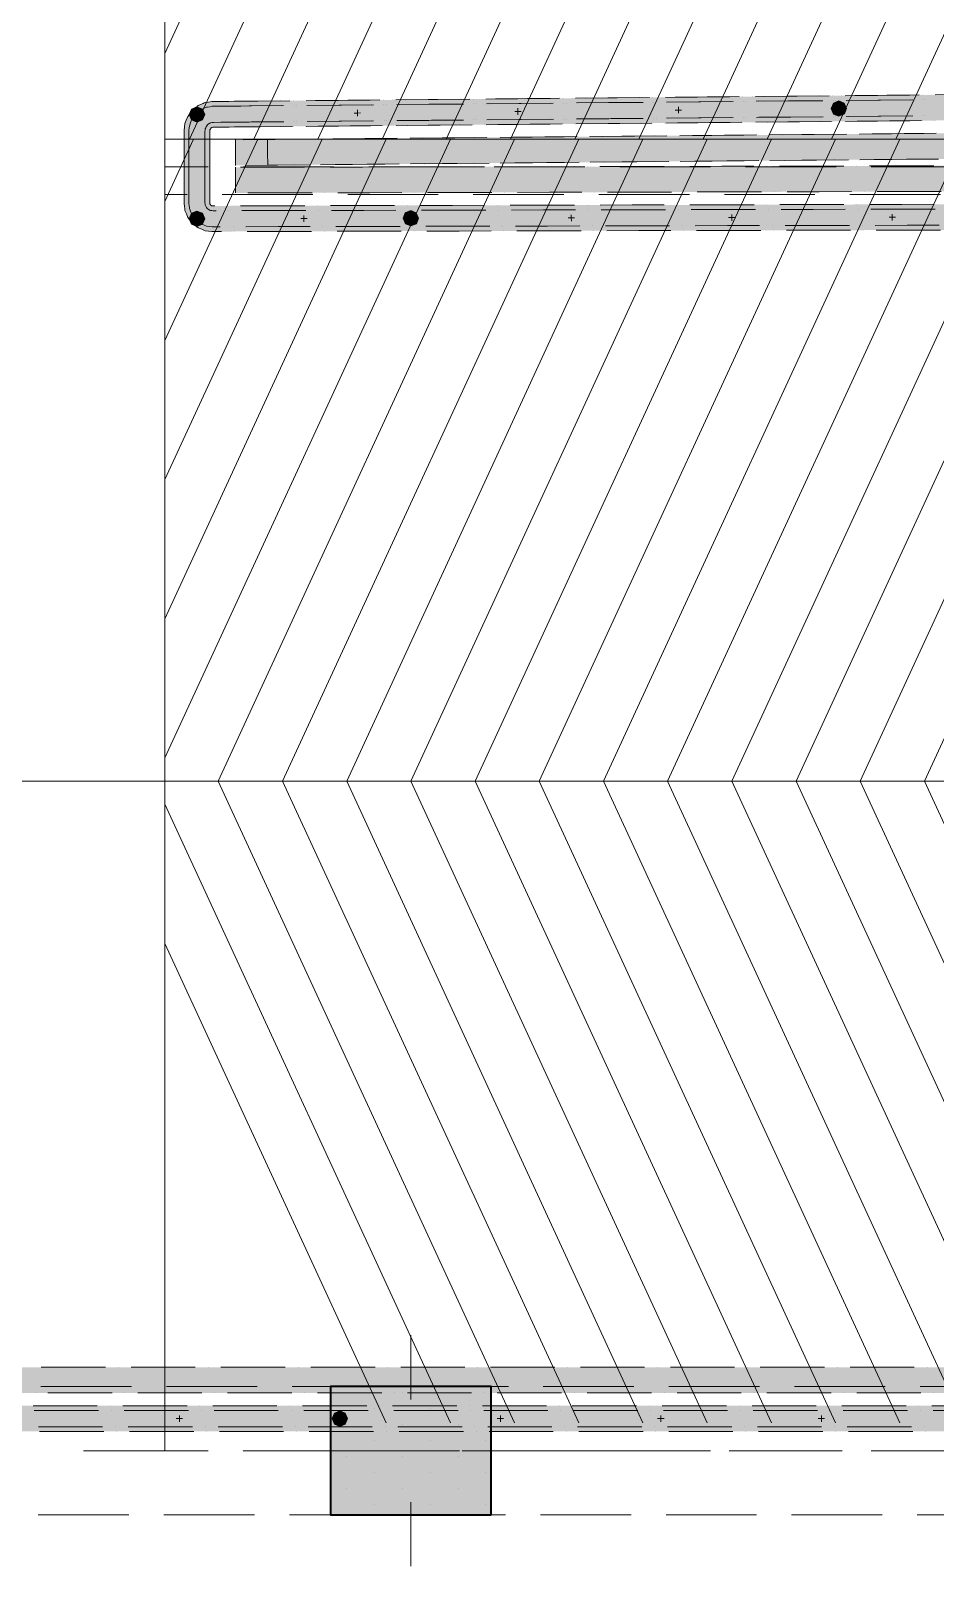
# Model space of a CAD drawing. Header units: inches. Extents: x 206002 to 410047, y 60394 to 83306.
# Drawn here: x 366861 to 368274, y 77020 to 79418 of the extents above; entities that cross this region are included whole.
import ezdxf

# ---------------------------------------------------------------- set-up
doc = ezdxf.new("R2010")
doc.units = ezdxf.units.IN
doc.header["$MEASUREMENT"] = 0
doc.layers.add('PDF_Shell - Roof', color=7, linetype='Continuous')
doc.layers.add('PDF_Structural - Bearing', color=7, linetype='Continuous')

msp = doc.modelspace()

# ---------------------------------------------------------------- hatches: boundary and pattern name
at = {"layer": 'PDF_Structural - Bearing', "true_color": 0xffffff, "transparency": 33554559}
for points in [[(376549, 79400.4), (376508.9, 79400.4), (376508.9, 79394.2), (367187.2, 79308.2), (367170.9, 79308), (367144.2, 79307.8), (367133.7, 79306.3), (367130.5, 79304.8), (367146.9, 79267.6), (367147.4, 79267.7), (367171.2, 79267.9), (367187.6, 79268.1), (376516.1, 79354.2), (376529.2, 79354.3), (376549, 79354.5)], [(376479.1, 79393.9), (367187.2, 79308.2), (367170.9, 79308), (367144.2, 79307.8), (367133.7, 79306.3), (367130.5, 79304.8), (367146.9, 79267.6), (367147.4, 79267.7), (367171.2, 79267.9), (367187.6, 79268.1), (376479.5, 79353.8)], [(376516.1, 79398.2), (376515.9, 79396.5), (376514.6, 79393.4), (376512.5, 79390.6), (376509.8, 79388.5), (376506.7, 79387.2), (376502.6, 79386.6), (376486.8, 79386.5), (367189.7, 79300.7), (367172.8, 79300.5), (367169.1, 79300.5), (367144.8, 79300.3), (367137.6, 79299.2), (367141.3, 79274), (367142.8, 79274.6), (367146.8, 79275.2), (367169.3, 79275.4), (367173.1, 79275.5), (367189.9, 79275.6), (376487, 79361.4), (376503.7, 79361.6), (376504.5, 79361.6), (376513.5, 79362.9), (376522.6, 79366.7), (376530.5, 79372.9), (376536.6, 79380.8), (376539.7, 79388.4)], [(376479.2, 79386.4), (367189.7, 79300.7), (367172.8, 79300.5), (367169.1, 79300.5), (367144.8, 79300.3), (367137.6, 79299.2), (367141.3, 79274), (367142.8, 79274.6), (367146.8, 79275.2), (367169.3, 79275.4), (367173.1, 79275.5), (367189.9, 79275.6), (376479.4, 79361.4)], [(376609.2, 79342), (376569.1, 79342), (376569.1, 79334.6), (367180.9, 79248), (367181.2, 79207.9), (376575.7, 79294.6), (376589.3, 79294.7), (376609.2, 79294.9)], [(367130.5, 79304.8), (367122.8, 79301.4), (367113.6, 79293.9), (367106.5, 79284.3), (367102.2, 79273.2), (367100.9, 79262.7), (367100.9, 79261.5), (367100.9, 79245.2), (367100.9, 79190.8), (367100.9, 79174.8), (367100.9, 79147.9), (367101.8, 79140.3), (367143, 79145.6), (367142.3, 79146.1), (367141.7, 79147), (367141.3, 79148), (367141, 79150.5), (367141, 79174.8), (367141, 79190.8), (367141, 79245.2), (367141, 79260.2), (367141.3, 79263.3), (367141.9, 79264.8), (367142.8, 79266.1), (367143.9, 79266.9), (367144.9, 79267.4), (367146.9, 79267.6)], [(367130.5, 79304.8), (367122.8, 79301.4), (367113.6, 79293.9), (367106.5, 79284.3), (367102.2, 79273.2), (367100.9, 79262.7), (367100.9, 79261.5), (367100.9, 79245.2), (367100.9, 79190.8), (367100.9, 79174.8), (367100.9, 79147.9), (367101.8, 79140.3), (367143, 79145.6), (367142.3, 79146.1), (367141.7, 79147), (367141.3, 79148), (367141, 79150.5), (367141, 79174.8), (367141, 79190.8), (367141, 79245.2), (367141, 79260.2), (367141.3, 79263.3), (367141.9, 79264.8), (367142.8, 79266.1), (367143.9, 79266.9), (367144.9, 79267.4), (367146.9, 79267.6)], [(367137.6, 79299.2), (367135.8, 79299), (367126.7, 79294.9), (367119, 79288.7), (367113.2, 79280.6), (367109.6, 79271.4), (367108.3, 79262.3), (367108.3, 79261.5), (367108.3, 79244.7), (367108.3, 79193.4), (367108.3, 79176.9), (367108.3, 79172.8), (367108.3, 79148.3), (367109.2, 79142.3), (367134.2, 79145.5), (367134, 79146), (367133.4, 79150), (367133.4, 79172.8), (367133.4, 79176.9), (367133.4, 79193.4), (367133.4, 79244.7), (367133.4, 79260.7), (367134, 79265.1), (367135.3, 79268.5), (367137.3, 79271.3), (367139.9, 79273.4), (367141.3, 79274)], [(367137.6, 79299.2), (367135.8, 79299), (367126.7, 79294.9), (367119, 79288.7), (367113.2, 79280.6), (367109.6, 79271.4), (367108.3, 79262.3), (367108.3, 79261.5), (367108.3, 79244.7), (367108.3, 79193.4), (367108.3, 79176.9), (367108.3, 79172.8), (367108.3, 79148.3), (367109.2, 79142.3), (367134.2, 79145.5), (367134, 79146), (367133.4, 79150), (367133.4, 79172.8), (367133.4, 79176.9), (367133.4, 79193.4), (367133.4, 79244.7), (367133.4, 79260.7), (367134, 79265.1), (367135.3, 79268.5), (367137.3, 79271.3), (367139.9, 79273.4), (367141.3, 79274)], [(367133, 79287.5), (367129.4, 79296), (367120.9, 79299.6), (367112.5, 79296), (367109, 79287.5), (367112.5, 79279), (367120.9, 79275.5), (367129.4, 79279)], [(367133, 79287.5), (367129.4, 79296), (367120.9, 79299.6), (367112.5, 79296), (367109, 79287.5), (367112.5, 79279), (367120.9, 79275.5), (367129.4, 79279)], [(368123.6, 79284.7), (368132.1, 79288.3), (368135.6, 79296.9), (368131.9, 79305.4), (368123.4, 79308.8), (368114.9, 79305.2), (368111.5, 79296.7), (368115.1, 79288.2)], [(368123.6, 79284.7), (368132.1, 79288.3), (368135.6, 79296.9), (368131.9, 79305.4), (368123.4, 79308.8), (368114.9, 79305.2), (368111.5, 79296.7), (368115.1, 79288.2)], [(369577.5, 79150), (367146.7, 79144.8), (367144.1, 79145.1), (367143.1, 79145.5), (367143, 79145.6), (367101.8, 79140.3), (367102.2, 79137.6), (367106.6, 79126.8), (367113.8, 79117.5), (367123.1, 79110.4), (367133.9, 79106), (367144.1, 79104.7), (369600.8, 79109.9)], [(369577.5, 79150), (367146.7, 79144.8), (367144.1, 79145.1), (367143.1, 79145.5), (367143, 79145.6), (367101.8, 79140.3), (367102.2, 79137.6), (367106.6, 79126.8), (367113.8, 79117.5), (367123.1, 79110.4), (367133.9, 79106), (367144.1, 79104.7), (369600.8, 79109.9)], [(367135.1, 79143.2), (367134.2, 79145.5), (367109.2, 79142.3), (367109.6, 79139.5), (367113.3, 79130.6), (367119.2, 79122.9), (367126.8, 79117), (367135.8, 79113.3), (367144.6, 79112.2), (369596.4, 79117.4), (369582, 79142.5), (367146.1, 79137.3), (367142.2, 79137.8), (367139.4, 79138.9), (367137, 79140.8)], [(367135.1, 79143.2), (367134.2, 79145.5), (367109.2, 79142.3), (367109.6, 79139.5), (367113.3, 79130.6), (367119.2, 79122.9), (367126.8, 79117), (367135.8, 79113.3), (367144.6, 79112.2), (369596.4, 79117.4), (369582, 79142.5), (367146.1, 79137.3), (367142.2, 79137.8), (367139.4, 79138.9), (367137, 79140.8)], [(367120.9, 79136.7), (367112.4, 79133.2), (367109, 79124.7), (367112.5, 79116.1), (367121, 79112.7), (367129.5, 79116.2), (367133, 79124.7), (367129.4, 79133.2)], [(367120.9, 79136.7), (367112.4, 79133.2), (367109, 79124.7), (367112.5, 79116.1), (367121, 79112.7), (367129.5, 79116.2), (367133, 79124.7), (367129.4, 79133.2)], [(367455, 79137.4), (367446.4, 79133.9), (367443, 79125.4), (367446.5, 79116.9), (367455.1, 79113.4), (367463.6, 79116.9), (367467, 79125.4), (367463.5, 79133.9)], [(367455, 79137.4), (367446.4, 79133.9), (367443, 79125.4), (367446.5, 79116.9), (367455.1, 79113.4), (367463.6, 79116.9), (367467, 79125.4), (367463.5, 79133.9)], [(365699.4, 77331.6), (365658, 77326.1), (365658.4, 77323.2), (365662.9, 77312.4), (365670.3, 77303.2), (365679.7, 77296.3), (365690.5, 77292), (365700.7, 77290.8), (368456.5, 77290.8), (368433.3, 77330.9), (365703.3, 77330.9), (365700.4, 77331.2)], [(365637, 77276.7), (365599.3, 77261.2), (365602.7, 77252.8), (365609.8, 77243.5), (365619.1, 77236.4), (365630, 77231.9), (365640.2, 77230.6), (368491.2, 77230.6), (368468, 77270.7), (365642.8, 77270.7), (365640.3, 77271), (365639.3, 77271.5), (365638.4, 77272.1), (365637.8, 77273), (365637.3, 77274.1), (365637, 77276.5)], [(365630.3, 77271.4), (365605.2, 77268.1), (365605.6, 77265.6), (365609.3, 77256.6), (365615.2, 77248.9), (365622.9, 77243), (365631.9, 77239.3), (365640.7, 77238.1), (368486.9, 77238.1), (368472.4, 77263.2), (365642.3, 77263.2), (365638.4, 77263.7), (365635.5, 77264.9), (365633.1, 77266.8), (365631.2, 77269.2)], [(367344.2, 77262.7), (367335.6, 77259.2), (367332.1, 77250.7), (367335.6, 77242.2), (367344.2, 77238.6), (367352.6, 77242.2), (367356.2, 77250.7), (367352.6, 77259.2)]]:
    msp.add_hatch(color=7, dxfattribs=at).paths.add_polyline_path(points)

# ---------------------------------------------------------------- linework, layer by layer
at = {"layer": 'PDF_Shell - Roof', "lineweight": 13}
for points in [[(367070.9, 79309.8), (367070.9, 79451.3)], [(367105.6, 79162.5), (367070.9, 79162.5), (367070.9, 79255.2)], [(367070.9, 79113.1), (367070.9, 79205.8), (367138.5, 79205.8)], [(367193.2, 79205.8), (367334.6, 79205.8)], [(367389.3, 79205.8), (367530.8, 79205.8)], [(367585.4, 79205.8), (367726.9, 79205.8)], [(367781.5, 79205.8), (367923, 79205.8)], [(367977.6, 79205.8), (368119.1, 79205.8)], [(368173.8, 79205.8), (368315.2, 79205.8)], [(367301.8, 79162.5), (367160.3, 79162.5)], [(367497.9, 79162.5), (367356.4, 79162.5)], [(367694, 79162.5), (367552.5, 79162.5)], [(367890.1, 79162.5), (367748.6, 79162.5)], [(368086.2, 79162.5), (367944.8, 79162.5)], [(368282.3, 79162.5), (368140.9, 79162.5)], [(367070.9, 78916.9), (367070.9, 79058.4)], [(367070.9, 78720.8), (367070.9, 78862.3)], [(367070.9, 78524.7), (367070.9, 78666.2)], [(367070.9, 78328.6), (367070.9, 78470)], [(367070.9, 78132.4), (367070.9, 78273.9)], [(367070.9, 77936.3), (367070.9, 78077.8)], [(367070.9, 77740.2), (367070.9, 77881.7)], [(367070.9, 77544.1), (367070.9, 77685.5)], [(367070.9, 77347.9), (367070.9, 77489.4)], [(367138.5, 77200.5), (367070.9, 77200.5), (367070.9, 77293.3)], [(367334.6, 77200.5), (367193.2, 77200.5)], [(367530.8, 77200.5), (367389.3, 77200.5)], [(367726.9, 77200.5), (367585.4, 77200.5)], [(367923, 77200.5), (367781.5, 77200.5)], [(368119.1, 77200.5), (367977.6, 77200.5)], [(368315.2, 77200.5), (368173.8, 77200.5)]]:
    msp.add_lwpolyline(points, dxfattribs=at)
at = {"layer": 'PDF_Structural - Bearing', "lineweight": 13}
for points in [[(367070.9, 77243.9), (367070.9, 79249.2), (367070.9, 81254.4)], [(367070.9, 77374.2), (367070.9, 81125.4)], [(376478.8, 80652.9), (376478.8, 79249.2), (367070.9, 79249.2), (376478.8, 79249.2), (376478.8, 77845.5)], [(367070.9, 80251.8), (366318.9, 80251.8), (366318.9, 78246.5), (367070.9, 78246.5), (376478.8, 78246.5), (376362.3, 78363.1)], [(367672.4, 79312.7), (367622.3, 79312.2), (367572.2, 79311.7)], [(367687.3, 79312.8), (367637.1, 79312.3), (367587, 79311.9)], [(367692.5, 79312.8), (367692.5, 79312.8)], [(367707.3, 79313), (367707.3, 79313)], [(367812.7, 79314), (367762.6, 79313.5), (367712.4, 79313)], [(367827.6, 79314.1), (367777.5, 79313.6), (367727.4, 79313.2)], [(367832.8, 79314.1), (367832.8, 79314.1)], [(367847.7, 79314.3), (367847.7, 79314.3)], [(367953.1, 79315.3), (367902.9, 79314.8), (367852.8, 79314.3)], [(367968, 79315.4), (367917.9, 79314.9), (367867.8, 79314.5)], [(367973.1, 79315.4), (367973.1, 79315.4)], [(367988.1, 79315.6), (367988.1, 79315.6)], [(368093.4, 79316.5), (368043.3, 79316.1), (367993.2, 79315.6)], [(368108.4, 79316.7), (368058.3, 79316.2), (368008.1, 79315.8)], [(368113.5, 79316.7), (368113.5, 79316.7)], [(368128.4, 79316.9), (368128.4, 79316.9)], [(368233.8, 79317.8), (368183.7, 79317.4), (368133.5, 79316.9)], [(368248.8, 79318), (368198.6, 79317.5), (368148.5, 79317)], [(368253.9, 79318), (368253.9, 79318)], [(368268.8, 79318.2), (368268.8, 79318.2)], [(368374.2, 79319.1), (368324.1, 79318.7), (368273.9, 79318.2)], [(367251.3, 79308.8), (367201.2, 79308.3), (367187.2, 79308.2), (367179, 79308.1), (367170.9, 79308), (367157.6, 79307.9), (367144.2, 79307.8), (367138.9, 79307), (367133.7, 79306.3), (367132.1, 79305.5), (367130.5, 79304.8), (367126.6, 79303.1), (367122.8, 79301.4), (367118.2, 79297.6), (367113.6, 79293.9), (367110.1, 79289.1), (367106.5, 79284.3), (367104.3, 79278.8), (367102.2, 79273.2), (367101.5, 79268), (367100.9, 79262.7), (367100.9, 79262.1), (367100.9, 79261.5), (367100.9, 79253.3), (367100.9, 79245.2), (367100.9, 79218), (367100.9, 79190.8), (367100.9, 79182.8), (367100.9, 79174.8), (367100.9, 79161.3), (367100.9, 79147.9), (367101.3, 79144.1), (367101.8, 79140.3), (367102, 79138.9), (367102.2, 79137.6), (367104.4, 79132.2), (367106.6, 79126.8), (367110.3, 79122.1), (367113.8, 79117.5), (367118.4, 79114), (367123.1, 79110.4), (367128.5, 79108.2), (367133.9, 79106), (367139, 79105.3), (367144.1, 79104.7), (367159.3, 79104.7), (367144.1, 79104.7), (367139, 79105.3), (367133.9, 79106), (367128.5, 79108.2), (367123.1, 79110.4), (367118.4, 79114), (367113.8, 79117.5), (367110.3, 79122.1), (367106.6, 79126.8), (367104.4, 79132.2), (367102.2, 79137.6), (367102, 79138.9), (367101.8, 79140.3), (367101.3, 79144.1), (367100.9, 79147.9), (367100.9, 79161.3), (367100.9, 79174.8), (367100.9, 79182.8), (367100.9, 79190.8), (367100.9, 79218), (367100.9, 79245.2), (367100.9, 79253.3), (367100.9, 79261.5), (367100.9, 79262.1), (367100.9, 79262.7), (367101.5, 79268), (367102.2, 79273.2), (367104.3, 79278.8), (367106.5, 79284.3), (367110.1, 79289.1), (367113.6, 79293.9), (367118.2, 79297.6), (367122.8, 79301.4), (367126.6, 79303.1), (367130.5, 79304.8), (367132.1, 79305.5), (367133.7, 79306.3), (367138.9, 79307), (367144.2, 79307.8), (367157.6, 79307.9), (367170.9, 79308), (367179, 79308.1), (367187.2, 79308.2), (367216, 79308.4), (367266.2, 79308.9)], [(367256.3, 79301.3), (367206.2, 79300.8), (367189.7, 79300.7), (367181.2, 79300.6), (367172.8, 79300.5), (367171, 79300.5), (367169.1, 79300.5), (367157, 79300.4), (367144.8, 79300.3), (367157, 79300.4), (367169.1, 79300.5), (367171, 79300.5), (367172.8, 79300.5), (367181.2, 79300.6), (367189.7, 79300.7), (367202.4, 79300.8), (367252.5, 79301.3)], [(367271.4, 79309), (367271.4, 79309)], [(367272.6, 79301.4), (367272.6, 79301.4)], [(367276.4, 79301.5), (367276.4, 79301.5)], [(367286.2, 79309.1), (367286.2, 79309.1)], [(367391.7, 79310.1), (367341.6, 79309.6), (367291.4, 79309.1)], [(367392.9, 79302.6), (367342.8, 79302.1), (367292.6, 79301.6)], [(367396.7, 79302.6), (367346.6, 79302.1), (367296.4, 79301.7)], [(367406.5, 79310.2), (367356.4, 79309.7), (367306.3, 79309.3)], [(367411.7, 79310.3), (367411.7, 79310.3)], [(367413, 79302.7), (367413, 79302.7)], [(367416.8, 79302.8), (367416.8, 79302.8)], [(367426.6, 79310.4), (367426.6, 79310.4)], [(367532.1, 79311.4), (367481.9, 79310.9), (367431.8, 79310.4)], [(367533.3, 79303.9), (367483.1, 79303.4), (367433, 79302.9)], [(367537.1, 79303.9), (367486.9, 79303.4), (367436.8, 79303)], [(367546.9, 79311.5), (367496.8, 79311), (367446.6, 79310.6)], [(367552.1, 79311.6), (367552.1, 79311.6)], [(367553.3, 79304), (367553.3, 79304)], [(367557.1, 79304.1), (367557.1, 79304.1)], [(367567, 79311.7), (367567, 79311.7)], [(367673.6, 79305.1), (367623.5, 79304.7), (367573.4, 79304.2)], [(367677.4, 79305.2), (367627.3, 79304.7), (367577.2, 79304.3)], [(367693.7, 79305.3), (367693.7, 79305.3)], [(367697.5, 79305.4), (367697.5, 79305.4)], [(367814, 79306.5), (367763.9, 79306), (367713.7, 79305.5)], [(367817.8, 79306.5), (367767.7, 79306), (367717.6, 79305.6)], [(367834.1, 79306.6), (367834.1, 79306.6)], [(367837.9, 79306.7), (367837.9, 79306.7)], [(367954.4, 79307.7), (367904.2, 79307.3), (367854.1, 79306.8)], [(367958.2, 79307.8), (367908.1, 79307.3), (367857.9, 79306.9)], [(367974.4, 79307.9), (367974.4, 79307.9)], [(367978.2, 79308), (367978.2, 79308)], [(368094.7, 79309), (368044.6, 79308.6), (367994.5, 79308.1)], [(368098.6, 79309.1), (368048.4, 79308.6), (367998.3, 79308.1)], [(368111.5, 79296.7), (368111.5, 79296.7)], [(368111.5, 79296.7), (368111.5, 79296.7)], [(368114.8, 79309.2), (368114.8, 79309.2)], [(368118.6, 79309.3), (368118.6, 79309.3)], [(368235.1, 79310.3), (368185, 79309.9), (368134.9, 79309.4)], [(368135.6, 79296.9), (368135.6, 79296.9)], [(368135.6, 79296.9), (368135.6, 79296.9)], [(368238.9, 79310.4), (368188.8, 79309.9), (368138.7, 79309.4)], [(368255.2, 79310.5), (368255.2, 79310.5)], [(368259, 79310.6), (368259, 79310.6)], [(367256.5, 79276.2), (367206.4, 79275.8), (367189.9, 79275.6), (367181.4, 79275.5), (367173.1, 79275.5), (367171.2, 79275.4), (367169.3, 79275.4), (367158.1, 79275.3), (367146.8, 79275.2), (367144.7, 79274.9), (367142.8, 79274.6), (367142, 79274.3), (367141.3, 79274), (367140.6, 79273.7), (367139.9, 79273.4), (367138.6, 79272.3), (367137.3, 79271.3), (367136.3, 79269.9), (367135.3, 79268.5), (367134.7, 79266.8), (367134, 79265.1), (367133.7, 79262.9), (367133.5, 79260.7), (367133.5, 79252.7), (367133.5, 79244.7), (367133.5, 79219.1), (367133.5, 79193.4), (367133.5, 79185.1), (367133.5, 79176.9), (367133.5, 79174.8), (367133.5, 79172.8), (367133.5, 79161.4), (367133.5, 79150), (367133.7, 79148), (367134, 79146), (367134.1, 79145.8), (367134, 79146), (367133.7, 79148), (367133.5, 79150), (367133.5, 79161.4), (367133.5, 79172.8), (367133.5, 79174.8), (367133.5, 79176.9), (367133.5, 79185.1), (367133.5, 79193.4), (367133.5, 79219.1), (367133.5, 79244.7), (367133.5, 79252.7), (367133.5, 79260.7), (367133.7, 79262.9), (367134, 79265.1), (367134.7, 79266.8), (367135.3, 79268.5), (367136.3, 79269.9), (367137.3, 79271.3), (367138.6, 79272.3), (367139.9, 79273.4), (367140.6, 79273.7), (367141.3, 79274), (367142, 79274.3), (367142.8, 79274.6), (367144.7, 79274.9), (367146.8, 79275.2), (367158.1, 79275.3), (367169.3, 79275.4), (367171.2, 79275.4), (367173.1, 79275.5), (367181.4, 79275.5), (367189.9, 79275.6), (367202.7, 79275.7), (367252.8, 79276.2)], [(367146.9, 79267.6), (367146.9, 79267.6)], [(367146.9, 79267.6), (367146.9, 79267.6)], [(367270, 79268.8), (367219.8, 79268.4), (367187.6, 79268.1), (367179.4, 79268), (367171.2, 79267.9), (367159.3, 79267.8), (367147.4, 79267.7), (367147.2, 79267.7), (367147.4, 79267.7), (367159.3, 79267.8), (367171.2, 79267.9), (367179.4, 79268), (367187.6, 79268.1), (367201.5, 79268.2), (367251.6, 79268.7)], [(367271.7, 79268.9), (367271.7, 79268.9)], [(367272.9, 79276.4), (367272.9, 79276.4)], [(367276.6, 79276.4), (367276.6, 79276.4)], [(367290, 79269), (367290, 79269)], [(367291.7, 79269), (367341.9, 79269.5), (367392, 79270)], [(367292.9, 79276.6), (367343.1, 79277), (367393.1, 79277.5)], [(367296.6, 79276.6), (367346.8, 79277.1), (367396.9, 79277.5)], [(367310.1, 79269.2), (367360.2, 79269.7), (367410.3, 79270.1)], [(367412, 79270.1), (367412, 79270.1)], [(367413.2, 79277.7), (367413.2, 79277.7)], [(367417, 79277.7), (367417, 79277.7)], [(367430.4, 79270.3), (367430.4, 79270.3)], [(367432.1, 79270.3), (367482.2, 79270.8), (367532.4, 79271.3)], [(367433.2, 79277.9), (367483.3, 79278.3), (367533.5, 79278.8)], [(367437, 79277.9), (367487.1, 79278.4), (367537.3, 79278.8)], [(367450.5, 79270.5), (367500.6, 79271), (367550.7, 79271.4)], [(367552.4, 79271.4), (367552.4, 79271.4)], [(367553.5, 79279), (367553.5, 79279)], [(367557.3, 79279), (367557.3, 79279)], [(367570.8, 79271.6), (367570.8, 79271.6)], [(367572.5, 79271.6), (367622.6, 79272.1), (367672.7, 79272.6)], [(367573.6, 79279.2), (367623.7, 79279.6), (367673.8, 79280.1)], [(367577.4, 79279.2), (367627.5, 79279.7), (367677.6, 79280.1)], [(367590.8, 79271.8), (367641, 79272.3), (367691.1, 79272.7)], [(367692.8, 79272.7), (367692.8, 79272.7)], [(367693.9, 79280.3), (367693.9, 79280.3)], [(367697.7, 79280.3), (367697.7, 79280.3)], [(367711.1, 79272.9), (367711.1, 79272.9)], [(367712.8, 79272.9), (367763, 79273.4), (367813.1, 79273.9)], [(367713.9, 79280.5), (367764.1, 79280.9), (367814.2, 79281.4)], [(367717.8, 79280.5), (367767.9, 79281), (367818, 79281.4)], [(367731.2, 79273.1), (367781.3, 79273.6), (367831.5, 79274)], [(367833.2, 79274), (367833.2, 79274)], [(367834.3, 79281.6), (367834.3, 79281.6)], [(367838.1, 79281.6), (367838.1, 79281.6)], [(367851.5, 79274.2), (367851.5, 79274.2)], [(367853.2, 79274.2), (367903.3, 79274.7), (367953.5, 79275.1)], [(367854.3, 79281.8), (367904.4, 79282.2), (367954.6, 79282.7)], [(367858.1, 79281.8), (367908.3, 79282.2), (367958.4, 79282.7)], [(367871.6, 79274.4), (367921.7, 79274.9), (367971.8, 79275.3)], [(367973.5, 79275.3), (367973.5, 79275.3)], [(367974.6, 79282.9), (367974.6, 79282.9)], [(367978.4, 79282.9), (367978.4, 79282.9)], [(367991.9, 79275.5), (367991.9, 79275.5)], [(367993.6, 79275.5), (368043.7, 79276), (368093.8, 79276.4)], [(367994.7, 79283), (368044.8, 79283.5), (368094.9, 79284)], [(367998.5, 79283.1), (368048.6, 79283.5), (368098.8, 79284)], [(368011.9, 79275.7), (368062.1, 79276.2), (368112.2, 79276.6)], [(368113.9, 79276.6), (368113.9, 79276.6)], [(368115, 79284.2), (368115, 79284.2)], [(368118.8, 79284.2), (368118.8, 79284.2)], [(368132.2, 79276.8), (368132.2, 79276.8)], [(368134, 79276.8), (368184.1, 79277.3), (368234.2, 79277.7)], [(368135.1, 79284.3), (368185.2, 79284.8), (368235.3, 79285.3)], [(368138.9, 79284.4), (368189, 79284.8), (368239.1, 79285.3)], [(368152.3, 79277), (368202.4, 79277.4), (368252.6, 79277.9)], [(368254.3, 79277.9), (368254.3, 79277.9)], [(368255.4, 79285.5), (368255.4, 79285.5)], [(368259.2, 79285.5), (368259.2, 79285.5)], [(368272.6, 79278.1), (368272.6, 79278.1)], [(367108.5, 79262.3), (367108.5, 79262.3)], [(367108.5, 79262.3), (367108.5, 79262.3)], [(367180.9, 79248), (367180.9, 79248)], [(367180.9, 79248), (367181.1, 79227.9), (367181.2, 79207.9)], [(367293.1, 79249), (367243, 79248.5), (367192.9, 79248.1)], [(367273.5, 79248.8), (367231.1, 79248.4), (367231.2, 79228.4), (367231.4, 79208.3), (367273.9, 79208.7)], [(367293.5, 79249), (367293.5, 79249)], [(367313.2, 79249.2), (367313.2, 79249.2)], [(367413.9, 79250.1), (367363.7, 79249.7), (367313.6, 79249.2)], [(367433.5, 79250.3), (367383.4, 79249.8), (367333.2, 79249.4)], [(367433.9, 79250.3), (367433.9, 79250.3)], [(367453.6, 79250.5), (367453.6, 79250.5)], [(367554.2, 79251.4), (367504.1, 79250.9), (367454, 79250.5)], [(367573.9, 79251.6), (367523.7, 79251.1), (367473.6, 79250.7)], [(367574.3, 79251.6), (367574.3, 79251.6)], [(367593.9, 79251.8), (367593.9, 79251.8)], [(367694.6, 79252.7), (367644.5, 79252.2), (367594.3, 79251.8)], [(367714.2, 79252.9), (367664.1, 79252.4), (367614, 79252)], [(367714.6, 79252.9), (367714.6, 79252.9)], [(367734.3, 79253.1), (367734.3, 79253.1)], [(367835, 79254), (367784.8, 79253.5), (367734.7, 79253.1)], [(367854.6, 79254.2), (367804.5, 79253.7), (367754.4, 79253.3)], [(367855, 79254.2), (367855, 79254.2)], [(367874.7, 79254.4), (367874.7, 79254.4)], [(367975.3, 79255.3), (367925.2, 79254.8), (367875.1, 79254.4)], [(367995, 79255.5), (367944.9, 79255), (367894.7, 79254.6)], [(367995.4, 79255.5), (367995.4, 79255.5)], [(368015, 79255.7), (368015, 79255.7)], [(368115.7, 79256.6), (368065.6, 79256.1), (368015.4, 79255.7)], [(368135.4, 79256.8), (368085.2, 79256.3), (368035.1, 79255.8)], [(368135.8, 79256.8), (368135.8, 79256.8)], [(368155.4, 79257), (368155.4, 79257)], [(368256.1, 79257.9), (368205.9, 79257.4), (368155.8, 79257)], [(368275.7, 79258.1), (368225.6, 79257.6), (368175.5, 79257.1)], [(368015.7, 79215.6), (368065.9, 79216), (368116, 79216.5)], [(368038.5, 79215.8), (368088.6, 79216.2), (368138.8, 79216.7)], [(368136.1, 79216.7), (368136.1, 79216.7)], [(368156.1, 79216.9), (368206.2, 79217.3), (368256.4, 79217.8)], [(368158.8, 79216.9), (368158.8, 79216.9)], [(368178.9, 79217.1), (368229, 79217.5), (368279.1, 79218)], [(367181, 79205), (367181, 79205)], [(367181, 79205), (367181, 79205)], [(367181.2, 79207.9), (367181.2, 79207.9)], [(367196.4, 79208), (367246.5, 79208.5), (367296.6, 79208.9)], [(367293.9, 79208.9), (367293.9, 79208.9)], [(367309.1, 79205.3), (367309.1, 79205.3)], [(367309.1, 79205.3), (367309.1, 79205.3)], [(367314, 79209.1), (367364.1, 79209.5), (367414.3, 79210)], [(367316.7, 79209.1), (367316.7, 79209.1)], [(367336.8, 79209.3), (367386.9, 79209.8), (367437, 79210.2)], [(367434.3, 79210.2), (367434.3, 79210.2)], [(367449.4, 79205.6), (367449.4, 79205.6)], [(367449.4, 79205.6), (367449.4, 79205.6)], [(367454.4, 79210.4), (367504.5, 79210.8), (367554.6, 79211.3)], [(367457.1, 79210.4), (367457.1, 79210.4)], [(367477.1, 79210.6), (367527.3, 79211), (367577.4, 79211.5)], [(367574.7, 79211.5), (367574.7, 79211.5)], [(367589.8, 79205.9), (367589.8, 79205.9)], [(367589.8, 79205.9), (367589.8, 79205.9)], [(367594.7, 79211.7), (367644.9, 79212.1), (367695, 79212.6)], [(367597.4, 79211.7), (367597.4, 79211.7)], [(367617.5, 79211.9), (367667.6, 79212.3), (367717.8, 79212.8)], [(367715, 79212.8), (367715, 79212.8)], [(367730.2, 79206.2), (367730.2, 79206.2)], [(367730.2, 79206.2), (367730.2, 79206.2)], [(367735.1, 79213), (367785.2, 79213.4), (367835.4, 79213.9)], [(367737.8, 79213), (367737.8, 79213)], [(367757.9, 79213.2), (367808, 79213.6), (367858.1, 79214.1)], [(367855.4, 79214.1), (367855.4, 79214.1)], [(367870.6, 79206.5), (367870.6, 79206.5)], [(367870.6, 79206.5), (367870.6, 79206.5)], [(367875.5, 79214.3), (367925.6, 79214.7), (367975.6, 79215.2)], [(367878.2, 79214.3), (367878.2, 79214.3)], [(367898.2, 79214.5), (367948.3, 79214.9), (367998.4, 79215.4)], [(367995.7, 79215.4), (367995.7, 79215.4)], [(368010.9, 79206.8), (368010.9, 79206.8)], [(368010.9, 79206.8), (368010.9, 79206.8)], [(368018.4, 79215.6), (368018.4, 79215.6)], [(368151.3, 79207.1), (368151.3, 79207.1)], [(368151.3, 79207.1), (368151.3, 79207.1)], [(367134.2, 79145.5), (367134.2, 79145.5)], [(367134.2, 79145.5), (367134.2, 79145.5)], [(367143, 79145.6), (367143, 79145.6)], [(367143, 79145.6), (367143, 79145.6)], [(367143.1, 79145.5), (367143.1, 79145.5)], [(367143.1, 79145.5), (367143.1, 79145.5)], [(367169, 79144.8), (367169, 79144.8)], [(367169, 79144.8), (367169, 79144.8)], [(367181.1, 79164.9), (367181.1, 79164.9)], [(367181.1, 79164.9), (367181.1, 79164.9)], [(367309.4, 79145.1), (367309.4, 79145.1)], [(367309.4, 79145.1), (367309.4, 79145.1)], [(367320.8, 79165.2), (367320.8, 79165.2)], [(367320.8, 79165.2), (367320.8, 79165.2)], [(367449.7, 79145.4), (367449.7, 79145.4)], [(367449.7, 79145.4), (367449.7, 79145.4)], [(367461.2, 79165.5), (367461.2, 79165.5)], [(367461.2, 79165.5), (367461.2, 79165.5)], [(367590.1, 79145.7), (367590.1, 79145.7)], [(367590.1, 79145.7), (367590.1, 79145.7)], [(367601.5, 79165.8), (367601.5, 79165.8)], [(367601.5, 79165.8), (367601.5, 79165.8)], [(367730.5, 79146), (367730.5, 79146)], [(367730.5, 79146), (367730.5, 79146)], [(367741.9, 79166.1), (367741.9, 79166.1)], [(367741.9, 79166.1), (367741.9, 79166.1)], [(367870.9, 79146.3), (367870.9, 79146.3)], [(367870.9, 79146.3), (367870.9, 79146.3)], [(367882.3, 79166.4), (367882.3, 79166.4)], [(367882.3, 79166.4), (367882.3, 79166.4)], [(368011.2, 79146.6), (368011.2, 79146.6)], [(368011.2, 79146.6), (368011.2, 79146.6)], [(368022.7, 79166.7), (368022.7, 79166.7)], [(368022.7, 79166.7), (368022.7, 79166.7)], [(368151.6, 79146.9), (368151.6, 79146.9)], [(368151.6, 79146.9), (368151.6, 79146.9)], [(368163, 79167), (368163, 79167)], [(368163, 79167), (368163, 79167)], [(367109, 79124.7), (367109, 79124.7)], [(367109, 79124.7), (367109, 79124.7)], [(367133, 79124.7), (367133, 79124.7)], [(367133, 79124.7), (367133, 79124.7)], [(367170.9, 79137.3), (367170.9, 79137.3)], [(367170.9, 79137.3), (367170.9, 79137.3)], [(367311.3, 79137.6), (367311.3, 79137.6)], [(367311.3, 79137.6), (367311.3, 79137.6)], [(367442.9, 79125.4), (367442.9, 79125.4)], [(367442.9, 79125.4), (367442.9, 79125.4)], [(367451.7, 79137.9), (367451.7, 79137.9)], [(367451.7, 79137.9), (367451.7, 79137.9)], [(367467, 79125.4), (367467, 79125.4)], [(367467, 79125.4), (367467, 79125.4)], [(367592, 79138.2), (367592, 79138.2)], [(367592, 79138.2), (367592, 79138.2)], [(367732.4, 79138.5), (367732.4, 79138.5)], [(367732.4, 79138.5), (367732.4, 79138.5)], [(367872.8, 79138.8), (367872.8, 79138.8)], [(367872.8, 79138.8), (367872.8, 79138.8)], [(368013.1, 79139.1), (368013.1, 79139.1)], [(368013.1, 79139.1), (368013.1, 79139.1)], [(368153.5, 79139.4), (368153.5, 79139.4)], [(368153.5, 79139.4), (368153.5, 79139.4)], [(367177.4, 79112.3), (367177.4, 79112.3)], [(367177.4, 79112.3), (367177.4, 79112.3)], [(367179.3, 79104.7), (367179.3, 79104.7)], [(367179.3, 79104.7), (367179.3, 79104.7)], [(367317.8, 79112.6), (367317.8, 79112.6)], [(367317.8, 79112.6), (367317.8, 79112.6)], [(367319.7, 79105.1), (367319.7, 79105.1)], [(367319.7, 79105.1), (367319.7, 79105.1)], [(367458.2, 79112.9), (367458.2, 79112.9)], [(367458.2, 79112.9), (367458.2, 79112.9)], [(367460.1, 79105.4), (367460.1, 79105.4)], [(367460.1, 79105.4), (367460.1, 79105.4)], [(367598.5, 79113.2), (367598.5, 79113.2)], [(367598.5, 79113.2), (367598.5, 79113.2)], [(367600.4, 79105.7), (367600.4, 79105.7)], [(367600.4, 79105.7), (367600.4, 79105.7)], [(367738.9, 79113.5), (367738.9, 79113.5)], [(367738.9, 79113.5), (367738.9, 79113.5)], [(367740.8, 79106), (367740.8, 79106)], [(367740.8, 79106), (367740.8, 79106)], [(367879.3, 79113.8), (367879.3, 79113.8)], [(367879.3, 79113.8), (367879.3, 79113.8)], [(367881.2, 79106.3), (367881.2, 79106.3)], [(367881.2, 79106.3), (367881.2, 79106.3)], [(368019.6, 79114.1), (368019.6, 79114.1)], [(368019.6, 79114.1), (368019.6, 79114.1)], [(368021.6, 79106.6), (368021.6, 79106.6)], [(368021.6, 79106.6), (368021.6, 79106.6)], [(368160, 79114.4), (368160, 79114.4)], [(368160, 79114.4), (368160, 79114.4)], [(368161.9, 79106.9), (368161.9, 79106.9)], [(368161.9, 79106.9), (368161.9, 79106.9)], [(366978, 77330.9), (366927.9, 77330.9), (366877.7, 77330.9)], [(366998.1, 77330.9), (366998.1, 77330.9)], [(367118.4, 77330.9), (367068.2, 77330.9), (367018.1, 77330.9)], [(367138.4, 77330.9), (367138.4, 77330.9)], [(367258.7, 77330.9), (367208.6, 77330.9), (367158.5, 77330.9)], [(367278.8, 77330.9), (367278.8, 77330.9)], [(367399.1, 77330.9), (367349, 77330.9), (367298.9, 77330.9)], [(367419.2, 77330.9), (367419.2, 77330.9)], [(367539.5, 77330.9), (367489.4, 77330.9), (367439.2, 77330.9)], [(367559.5, 77330.9), (367559.5, 77330.9)], [(367679.9, 77330.9), (367629.7, 77330.9), (367579.6, 77330.9)], [(367699.9, 77330.9), (367699.9, 77330.9)], [(367820.2, 77330.9), (367770.1, 77330.9), (367720, 77330.9)], [(367840.3, 77330.9), (367840.3, 77330.9)], [(367960.6, 77330.9), (367910.5, 77330.9), (367860.3, 77330.9)], [(367980.6, 77330.9), (367980.6, 77330.9)], [(368101, 77330.9), (368050.8, 77330.9), (368000.7, 77330.9)], [(368121, 77330.9), (368121, 77330.9)], [(368241.3, 77330.9), (368191.2, 77330.9), (368141.1, 77330.9)], [(368261.4, 77330.9), (368261.4, 77330.9)], [(366868.1, 77290.8), (366868.1, 77290.8)], [(366888.2, 77290.8), (366938.3, 77290.8), (366988.4, 77290.8)], [(367008.5, 77290.8), (367008.5, 77290.8)], [(367028.5, 77290.8), (367078.7, 77290.8), (367128.8, 77290.8)], [(367148.9, 77290.8), (367148.9, 77290.8)], [(367168.9, 77290.8), (367219, 77290.8), (367269.2, 77290.8)], [(367289.2, 77290.8), (367289.2, 77290.8)], [(367309.3, 77290.8), (367359.4, 77290.8), (367409.5, 77290.8)], [(367429.6, 77290.8), (367429.6, 77290.8)], [(367449.6, 77290.8), (367499.8, 77290.8), (367549.9, 77290.8)], [(367570, 77290.8), (367570, 77290.8)], [(367590, 77290.8), (367640.1, 77290.8), (367690.3, 77290.8)], [(367710.3, 77290.8), (367710.3, 77290.8)], [(367730.4, 77290.8), (367780.5, 77290.8), (367830.7, 77290.8)], [(367850.7, 77290.8), (367850.7, 77290.8)], [(367870.8, 77290.8), (367920.9, 77290.8), (367971, 77290.8)], [(367991.1, 77290.8), (367991.1, 77290.8)], [(368011.1, 77290.8), (368061.3, 77290.8), (368111.4, 77290.8)], [(368131.4, 77290.8), (368131.4, 77290.8)], [(368151.5, 77290.8), (368201.6, 77290.8), (368251.8, 77290.8)], [(368271.8, 77290.8), (368271.8, 77290.8)], [(366965.2, 77270.7), (366915, 77270.7), (366864.9, 77270.7)], [(366967.2, 77263.2), (366917, 77263.2), (366866.9, 77263.2)], [(366985.2, 77270.7), (366985.2, 77270.7)], [(366987.2, 77263.2), (366987.2, 77263.2)], [(367105.5, 77270.7), (367055.4, 77270.7), (367005.3, 77270.7)], [(367107.5, 77263.2), (367057.4, 77263.2), (367007.3, 77263.2)], [(367088.5, 77250.7), (367093.5, 77250.7), (367098.5, 77250.7)], [(367093.5, 77245.7), (367093.5, 77250.7), (367093.5, 77255.7)], [(367125.6, 77270.7), (367125.6, 77270.7)], [(367127.6, 77263.2), (367127.6, 77263.2)], [(367245.9, 77270.7), (367195.8, 77270.7), (367145.6, 77270.7)], [(367247.9, 77263.2), (367197.8, 77263.2), (367147.7, 77263.2)], [(367266, 77270.7), (367266, 77270.7)], [(367268, 77263.2), (367268, 77263.2)], [(367386.3, 77270.7), (367336.2, 77270.7), (367286, 77270.7)], [(367388.3, 77263.2), (367338.2, 77263.2), (367288, 77263.2)], [(367332.1, 77250.7), (367332.1, 77250.7)], [(367356.2, 77250.7), (367356.2, 77250.7)], [(367406.3, 77270.7), (367406.3, 77270.7)], [(367408.3, 77263.2), (367408.3, 77263.2)], [(367526.7, 77270.7), (367476.5, 77270.7), (367426.4, 77270.7)], [(367528.7, 77263.2), (367478.5, 77263.2), (367428.4, 77263.2)], [(367546.7, 77270.7), (367546.7, 77270.7)], [(367548.7, 77263.2), (367548.7, 77263.2)], [(367667, 77270.7), (367616.9, 77270.7), (367566.8, 77270.7)], [(367669, 77263.2), (367618.9, 77263.2), (367568.8, 77263.2)], [(367589.8, 77250.7), (367594.8, 77250.7), (367599.8, 77250.7)], [(367594.8, 77245.7), (367594.8, 77250.7), (367594.8, 77255.7)], [(367687.1, 77270.7), (367687.1, 77270.7)], [(367689.1, 77263.2), (367689.1, 77263.2)], [(367807.4, 77270.7), (367757.3, 77270.7), (367707.1, 77270.7)], [(367809.4, 77263.2), (367759.3, 77263.2), (367709.1, 77263.2)], [(367827.4, 77270.7), (367827.4, 77270.7)], [(367829.4, 77263.2), (367829.4, 77263.2)], [(367840.5, 77250.7), (367845.5, 77250.7), (367850.5, 77250.7)], [(367845.5, 77245.7), (367845.5, 77250.7), (367845.5, 77255.7)], [(367947.8, 77270.7), (367897.6, 77270.7), (367847.5, 77270.7)], [(367949.8, 77263.2), (367899.6, 77263.2), (367849.5, 77263.2)], [(367967.8, 77270.7), (367967.8, 77270.7)], [(367969.8, 77263.2), (367969.8, 77263.2)], [(368088.1, 77270.7), (368038, 77270.7), (367987.9, 77270.7)], [(368090.1, 77263.2), (368040, 77263.2), (367989.9, 77263.2)], [(368091.1, 77250.7), (368096.2, 77250.7), (368101.2, 77250.7)], [(368096.2, 77245.7), (368096.2, 77250.7), (368096.2, 77255.7)], [(368108.2, 77270.7), (368108.2, 77270.7)], [(368110.2, 77263.2), (368110.2, 77263.2)], [(368228.5, 77270.7), (368178.4, 77270.7), (368128.2, 77270.7)], [(368230.5, 77263.2), (368180.4, 77263.2), (368130.2, 77263.2)], [(368248.6, 77270.7), (368248.6, 77270.7)], [(368250.6, 77263.2), (368250.6, 77263.2)], [(368368.9, 77270.7), (368318.7, 77270.7), (368268.6, 77270.7)], [(368370.9, 77263.2), (368320.7, 77263.2), (368270.6, 77263.2)], [(366873.3, 77238.1), (366923.5, 77238.1), (366973.6, 77238.1)], [(366875.2, 77230.6), (366925.4, 77230.6), (366975.5, 77230.6)], [(366993.6, 77238.1), (366993.6, 77238.1)], [(366995.6, 77230.6), (366995.6, 77230.6)], [(367013.7, 77238.1), (367063.8, 77238.1), (367114, 77238.1)], [(367015.6, 77230.6), (367065.7, 77230.6), (367115.9, 77230.6)], [(367134, 77238.1), (367134, 77238.1)], [(367135.9, 77230.6), (367135.9, 77230.6)], [(367154.1, 77238.1), (367204.2, 77238.1), (367254.3, 77238.1)], [(367156, 77230.6), (367206.1, 77230.6), (367256.2, 77230.6)], [(367274.4, 77238.1), (367274.4, 77238.1)], [(367276.3, 77230.6), (367276.3, 77230.6)], [(367294.4, 77238.1), (367344.6, 77238.1), (367394.7, 77238.1)], [(367296.3, 77230.6), (367346.5, 77230.6), (367396.6, 77230.6)], [(367414.8, 77238.1), (367414.8, 77238.1)], [(367416.7, 77230.6), (367416.7, 77230.6)], [(367434.8, 77238.1), (367484.9, 77238.1), (367535.1, 77238.1)], [(367436.7, 77230.6), (367486.8, 77230.6), (367537, 77230.6)], [(367555.1, 77238.1), (367555.1, 77238.1)], [(367557, 77230.6), (367557, 77230.6)], [(367575.2, 77238.1), (367625.3, 77238.1), (367675.4, 77238.1)], [(367577.1, 77230.6), (367627.2, 77230.6), (367677.3, 77230.6)], [(367695.5, 77238.1), (367695.5, 77238.1)], [(367697.4, 77230.6), (367697.4, 77230.6)], [(367715.5, 77238.1), (367765.7, 77238.1), (367815.8, 77238.1)], [(367717.5, 77230.6), (367767.6, 77230.6), (367817.7, 77230.6)], [(367835.9, 77238.1), (367835.9, 77238.1)], [(367837.8, 77230.6), (367837.8, 77230.6)], [(367855.9, 77238.1), (367906.1, 77238.1), (367956.2, 77238.1)], [(367857.8, 77230.6), (367908, 77230.6), (367958.1, 77230.6)], [(367976.2, 77238.1), (367976.2, 77238.1)], [(367978.1, 77230.6), (367978.1, 77230.6)], [(367996.3, 77238.1), (368046.4, 77238.1), (368096.6, 77238.1)], [(367998.2, 77230.6), (368048.3, 77230.6), (368098.5, 77230.6)], [(368116.6, 77238.1), (368116.6, 77238.1)], [(368118.5, 77230.6), (368118.5, 77230.6)], [(368136.7, 77238.1), (368186.8, 77238.1), (368236.9, 77238.1)], [(368138.6, 77230.6), (368188.7, 77230.6), (368238.8, 77230.6)], [(368257, 77238.1), (368257, 77238.1)], [(368258.9, 77230.6), (368258.9, 77230.6)]]:
    msp.add_lwpolyline(points, dxfattribs=at)
at = {"layer": 'PDF_Structural - Bearing', "lineweight": 18}
for points in [[(367572.1, 80251.8), (367109.4, 81254.4), (367572.1, 80251.8), (367109.4, 79249.2)], [(367672.3, 80251.8), (367209.6, 81254.4), (367672.3, 80251.8), (367209.6, 79249.2)], [(367772.6, 80251.8), (367309.9, 81254.4), (367772.6, 80251.8), (367309.9, 79249.2)], [(367872.9, 80251.8), (367410.1, 81254.4), (367872.9, 80251.8), (367410.1, 79249.2)], [(367973.1, 80251.8), (367510.4, 81254.4), (367973.1, 80251.8), (367510.4, 79249.2)], [(368073.4, 80251.8), (367610.7, 81254.4), (368073.4, 80251.8), (367610.7, 79249.2)], [(368173.7, 80251.8), (367710.9, 81254.4), (368173.7, 80251.8), (367710.9, 79249.2)], [(368273.9, 80251.8), (367811.2, 81254.4), (368273.9, 80251.8), (367811.2, 79249.2)], [(368374.2, 80251.8), (367911.5, 81254.4), (368374.2, 80251.8), (367911.5, 79249.2)], [(368474.4, 80251.8), (368011.7, 81254.4), (368474.4, 80251.8), (368011.7, 79249.2)], [(368574.7, 80251.8), (368112, 81254.4), (368574.7, 80251.8), (368112, 79249.2)], [(368675, 80251.8), (368212.3, 81254.4), (368675, 80251.8), (368212.3, 79249.2)], [(367471.8, 80251.8), (367070.9, 81120.8), (367471.8, 80251.8), (367070.9, 79382.9)]]:
    msp.add_lwpolyline(points, close=True, dxfattribs=at)
at = {"layer": 'PDF_Structural - Bearing', "lineweight": 13}
for points in [[(367070.9, 80652.9), (367070.9, 77845.5)], [(367108.5, 79262.3), (367109, 79266.8), (367109.6, 79271.4), (367111.4, 79276), (367113.2, 79280.6), (367116.1, 79284.7), (367119, 79288.7), (367122.9, 79291.8), (367126.7, 79294.9), (367131.3, 79296.9), (367135.8, 79299), (367136.7, 79299.1), (367137.6, 79299.2), (367136.7, 79299.1), (367135.8, 79299), (367131.3, 79296.9), (367126.7, 79294.9), (367122.9, 79291.8), (367119, 79288.7), (367116.1, 79284.7), (367113.2, 79280.6), (367111.4, 79276), (367109.6, 79271.4), (367109, 79266.8)], [(367133, 79287.5), (367129.4, 79296), (367121, 79299.6), (367112.5, 79296), (367109, 79287.5), (367112.5, 79279), (367121, 79275.5), (367129.4, 79279)], [(367133, 79287.5), (367129.4, 79296), (367121, 79299.6), (367112.5, 79296), (367109, 79287.5), (367112.5, 79279), (367121, 79275.5), (367129.4, 79279)], [(367137.6, 79299.2), (367141.2, 79299.7), (367144.8, 79300.3), (367141.2, 79299.7)], [(367366.5, 79289.8), (367371.5, 79289.8), (367376.6, 79289.9), (367371.5, 79289.8)], [(367371.6, 79284.8), (367371.5, 79289.8), (367371.5, 79294.8), (367371.5, 79289.8)], [(367617.2, 79292.1), (367622.2, 79292.1), (367627.2, 79292.2), (367622.2, 79292.1)], [(367622.3, 79287.1), (367622.2, 79292.1), (367622.2, 79297.2), (367622.2, 79292.1)], [(367867.8, 79294.4), (367872.9, 79294.5), (367877.9, 79294.5), (367872.9, 79294.5)], [(367873, 79289.4), (367872.9, 79294.5), (367872.9, 79299.5), (367872.9, 79294.5)], [(368123.6, 79284.7), (368132.1, 79288.3), (368135.6, 79296.9), (368131.9, 79305.4), (368123.4, 79308.8), (368114.9, 79305.2), (368111.5, 79296.7), (368115.1, 79288.2)], [(368123.6, 79284.7), (368132.1, 79288.3), (368135.6, 79296.9), (368131.9, 79305.4), (368123.4, 79308.8), (368114.9, 79305.2), (368111.5, 79296.7), (368115.1, 79288.2)], [(367146.9, 79267.6), (367145.9, 79267.5), (367144.9, 79267.4), (367144.4, 79267.1), (367143.9, 79266.9), (367143.3, 79266.5), (367142.8, 79266.1), (367142.4, 79265.5), (367141.9, 79264.8), (367141.6, 79264), (367141.3, 79263.3), (367141.1, 79261.8), (367141, 79260.2), (367141, 79252.7), (367141, 79245.2), (367141, 79218), (367141, 79190.8), (367141, 79182.8), (367141, 79174.8), (367141, 79162.6), (367141, 79150.5), (367141.1, 79149.2), (367141.3, 79148), (367141.5, 79147.5), (367141.7, 79147), (367142, 79146.6), (367142.3, 79146.1), (367142.7, 79145.9), (367142.3, 79146.1), (367142, 79146.6), (367141.7, 79147), (367141.5, 79147.5), (367141.3, 79148), (367141.1, 79149.2), (367141, 79150.5), (367141, 79162.6), (367141, 79174.8), (367141, 79182.8), (367141, 79190.8), (367141, 79218), (367141, 79245.2), (367141, 79252.7), (367141, 79260.2), (367141.1, 79261.8), (367141.3, 79263.3), (367141.6, 79264), (367141.9, 79264.8), (367142.4, 79265.5), (367142.8, 79266.1), (367143.3, 79266.5), (367143.9, 79266.9), (367144.4, 79267.1), (367144.9, 79267.4), (367145.9, 79267.5)], [(367070.9, 79249.2), (376478.8, 79249.2)], [(367109.2, 79142.3), (367108.8, 79145.3), (367108.5, 79148.3), (367108.5, 79160.6), (367108.5, 79172.8), (367108.5, 79174.8), (367108.5, 79176.9), (367108.5, 79185.1), (367108.5, 79193.4), (367108.5, 79219.1), (367108.5, 79244.7), (367108.5, 79253.1), (367108.5, 79261.5), (367108.5, 79261.9), (367108.5, 79261.5), (367108.5, 79253.1), (367108.5, 79244.7), (367108.5, 79219.1), (367108.5, 79193.4), (367108.5, 79185.1), (367108.5, 79176.9), (367108.5, 79174.8), (367108.5, 79172.8), (367108.5, 79160.6), (367108.5, 79148.3), (367108.8, 79145.3)], [(367181.1, 79164.9), (367181.1, 79185), (367181, 79205), (367181.1, 79185)], [(367188.8, 79205), (367238.9, 79205.1), (367289, 79205.3), (367238.9, 79205.1)], [(367329.1, 79205.3), (367379.3, 79205.4), (367429.4, 79205.6), (367379.3, 79205.4)], [(367469.5, 79205.6), (367519.6, 79205.7), (367569.8, 79205.9), (367519.6, 79205.7)], [(367609.9, 79205.9), (367660, 79206), (367710.1, 79206.2), (367660, 79206)], [(367750.2, 79206.2), (367800.4, 79206.3), (367850.5, 79206.4), (367800.4, 79206.3)], [(367890.6, 79206.5), (367940.7, 79206.6), (367990.9, 79206.7), (367940.7, 79206.6)], [(368031, 79206.8), (368081.1, 79206.9), (368131.2, 79207), (368081.1, 79206.9)], [(368171.3, 79207.1), (368221.5, 79207.2), (368271.6, 79207.3), (368221.5, 79207.2)], [(367134.2, 79145.5), (367134.6, 79144.4), (367135.1, 79143.2), (367134.6, 79144.4)], [(367143, 79145.6), (367143.1, 79145.6)], [(367143.1, 79145.5), (367143.6, 79145.3), (367144.1, 79145.1), (367145.4, 79144.9), (367146.7, 79144.8), (367149, 79144.8), (367146.7, 79144.8), (367145.4, 79144.9), (367144.1, 79145.1), (367143.6, 79145.3)], [(367189.1, 79144.9), (367239.2, 79145), (367289.3, 79145.1), (367239.2, 79145)], [(367300.8, 79165.2), (367250.6, 79165.1), (367200.5, 79165), (367250.6, 79165.1)], [(367329.4, 79145.2), (367379.6, 79145.3), (367429.7, 79145.4), (367379.6, 79145.3)], [(367441.1, 79165.5), (367391, 79165.4), (367340.9, 79165.3), (367391, 79165.4)], [(367469.8, 79145.5), (367519.9, 79145.6), (367570.1, 79145.7), (367519.9, 79145.6)], [(367581.5, 79165.8), (367531.4, 79165.7), (367481.2, 79165.6), (367531.4, 79165.7)], [(367610.2, 79145.8), (367660.3, 79145.9), (367710.4, 79146), (367660.3, 79145.9)], [(367721.9, 79166.1), (367671.7, 79166), (367621.6, 79165.9), (367671.7, 79166)], [(367750.5, 79146.1), (367800.7, 79146.2), (367850.8, 79146.3), (367800.7, 79146.2)], [(367862.2, 79166.4), (367812.1, 79166.3), (367762, 79166.2), (367812.1, 79166.3)], [(367890.9, 79146.4), (367941, 79146.5), (367991.2, 79146.6), (367941, 79146.5)], [(368002.6, 79166.7), (367952.5, 79166.6), (367902.3, 79166.5), (367952.5, 79166.6)], [(368031.3, 79146.7), (368081.4, 79146.8), (368131.5, 79146.9), (368081.4, 79146.8)], [(368143, 79167), (368092.8, 79166.9), (368042.7, 79166.8), (368092.8, 79166.9)], [(368171.6, 79147), (368221.8, 79147.1), (368271.9, 79147.2), (368221.8, 79147.1)], [(368283.3, 79167.3), (368233.2, 79167.2), (368183.1, 79167.1), (368233.2, 79167.2)], [(367120.9, 79136.7), (367112.4, 79133.2), (367109, 79124.7), (367112.5, 79116.1), (367121, 79112.7), (367129.5, 79116.2), (367133, 79124.7), (367129.4, 79133.2)], [(367120.9, 79136.7), (367112.4, 79133.2), (367109, 79124.7), (367112.5, 79116.1), (367121, 79112.7), (367129.5, 79116.2), (367133, 79124.7), (367129.4, 79133.2)], [(367144.6, 79112.2), (367140.2, 79112.8), (367135.8, 79113.3), (367131.3, 79115.2), (367126.8, 79117), (367123, 79119.9), (367119.2, 79122.9), (367116.2, 79126.7), (367113.3, 79130.6), (367111.4, 79135), (367109.6, 79139.5), (367109.4, 79140.9), (367109.2, 79142.3), (367109.4, 79140.9), (367109.6, 79139.5), (367111.4, 79135), (367113.3, 79130.6), (367116.2, 79126.7), (367119.2, 79122.9), (367123, 79119.9), (367126.8, 79117), (367131.3, 79115.2), (367135.8, 79113.3), (367140.2, 79112.8)], [(367135.1, 79143.2), (367136.1, 79142), (367137, 79140.8), (367138.2, 79139.9), (367139.4, 79138.9), (367140.8, 79138.3), (367142.2, 79137.8), (367144.2, 79137.5), (367146.1, 79137.3), (367150.9, 79137.3), (367146.1, 79137.3), (367144.2, 79137.5), (367142.2, 79137.8), (367140.8, 79138.3), (367139.4, 79138.9), (367138.2, 79139.9), (367137, 79140.8), (367136.1, 79142)], [(367191, 79137.4), (367241.1, 79137.5), (367291.2, 79137.6), (367241.1, 79137.5)], [(367293, 79125), (367288, 79125), (367283, 79125), (367288, 79125)], [(367287.9, 79130), (367288, 79125), (367288, 79120), (367288, 79125)], [(367331.3, 79137.7), (367381.5, 79137.8), (367431.6, 79137.9), (367381.5, 79137.8)], [(367455, 79137.4), (367446.4, 79133.9), (367442.9, 79125.4), (367446.5, 79116.9), (367455.1, 79113.4), (367463.6, 79116.9), (367467, 79125.4), (367463.5, 79133.9)], [(367455, 79137.4), (367446.4, 79133.9), (367442.9, 79125.4), (367446.5, 79116.9), (367455.1, 79113.4), (367463.6, 79116.9), (367467, 79125.4), (367463.5, 79133.9)], [(367471.7, 79138), (367521.8, 79138.1), (367572, 79138.2), (367521.8, 79138.1)], [(367612.1, 79138.3), (367662.2, 79138.4), (367712.3, 79138.5), (367662.2, 79138.4)], [(367710.6, 79125.9), (367705.6, 79125.9), (367700.6, 79125.9), (367705.6, 79125.9)], [(367705.6, 79130.9), (367705.6, 79125.9), (367705.7, 79120.9), (367705.6, 79125.9)], [(367752.4, 79138.6), (367802.6, 79138.7), (367852.7, 79138.8), (367802.6, 79138.7)], [(367892.8, 79138.9), (367942.9, 79139), (367993.1, 79139.1), (367942.9, 79139)], [(367961.3, 79126.5), (367956.3, 79126.5), (367951.3, 79126.5), (367956.3, 79126.5)], [(367956.3, 79131.5), (367956.3, 79126.5), (367956.4, 79121.5), (367956.3, 79126.5)], [(368033.2, 79139.2), (368083.3, 79139.3), (368133.4, 79139.4), (368083.3, 79139.3)], [(368173.6, 79139.5), (368223.7, 79139.6), (368273.8, 79139.7), (368223.7, 79139.6)], [(368212, 79127), (368206.9, 79127), (368201.9, 79127), (368206.9, 79127)], [(368206.9, 79132), (368206.9, 79127), (368207, 79122), (368206.9, 79127)], [(367157.4, 79112.2), (367144.6, 79112.2)], [(367297.7, 79112.5), (367247.6, 79112.4), (367197.5, 79112.3), (367247.6, 79112.4)], [(367299.7, 79105), (367249.5, 79104.9), (367199.4, 79104.8), (367249.5, 79104.9)], [(367438.1, 79112.8), (367388, 79112.7), (367337.9, 79112.6), (367388, 79112.7)], [(367440, 79105.3), (367389.9, 79105.2), (367339.8, 79105.1), (367389.9, 79105.2)], [(367578.5, 79113.1), (367528.4, 79113), (367478.2, 79112.9), (367528.4, 79113)], [(367580.4, 79105.6), (367530.3, 79105.5), (367480.1, 79105.4), (367530.3, 79105.5)], [(367718.9, 79113.4), (367668.7, 79113.3), (367618.6, 79113.2), (367668.7, 79113.3)], [(367720.8, 79105.9), (367670.6, 79105.8), (367620.5, 79105.7), (367670.6, 79105.8)], [(367859.2, 79113.7), (367809.1, 79113.6), (367759, 79113.5), (367809.1, 79113.6)], [(367861.1, 79106.2), (367811, 79106.1), (367760.9, 79106), (367811, 79106.1)], [(367999.6, 79114), (367949.5, 79113.9), (367899.3, 79113.8), (367949.5, 79113.9)], [(368001.5, 79106.5), (367951.4, 79106.4), (367901.2, 79106.3), (367951.4, 79106.4)], [(368140, 79114.3), (368089.8, 79114.2), (368039.7, 79114.1), (368089.8, 79114.2)], [(368141.9, 79106.8), (368091.7, 79106.7), (368041.6, 79106.6), (368091.7, 79106.7)], [(368280.3, 79114.6), (368230.2, 79114.5), (368180.1, 79114.4), (368230.2, 79114.5)], [(368282.2, 79107.1), (368232.1, 79107), (368182, 79106.9), (368232.1, 79107)], [(367344.2, 77262.7), (367335.6, 77259.2), (367332.1, 77250.7), (367335.6, 77242.2), (367344.2, 77238.6), (367352.6, 77242.2), (367356.2, 77250.7), (367352.6, 77259.2)]]:
    msp.add_lwpolyline(points, close=True, dxfattribs=at)
at = {"layer": 'PDF_Structural - Bearing', "lineweight": 18}
for points in [[(367316.3, 79249.1), (367070.8, 78717.3)], [(367416.6, 79249.1), (367070.8, 78500)], [(367216, 79249.2), (367070.9, 78934.6)], [(367115.8, 79249.2), (367070.9, 79151.8)], [(367516.8, 79249.1), (367070.9, 78282.8)], [(367617.1, 77243.9), (367154.3, 78246.5), (367617.1, 79249.1)], [(367717.4, 77243.9), (367254.5, 78246.5), (367717.4, 79249.1)], [(367817.6, 77243.9), (367354.8, 78246.5), (367817.6, 79249.1)], [(367917.9, 77243.9), (367455.1, 78246.5), (367917.9, 79249.1)], [(368018.1, 77243.9), (367555.3, 78246.5), (368018.1, 79249.1)], [(368118.4, 77243.9), (367655.6, 78246.5), (368118.4, 79249.1)], [(368218.7, 77243.9), (367755.9, 78246.5), (368218.7, 79249.1)], [(368318.9, 77243.9), (367856.1, 78246.5), (368318.9, 79249.1)], [(368419.2, 77243.9), (367956.4, 78246.5), (368419.2, 79249.1)], [(368519.5, 77243.9), (368056.6, 78246.5), (368519.5, 79249.1)], [(368619.7, 77243.9), (368156.9, 78246.5), (368619.7, 79249.1)], [(368720, 77243.9), (368257.2, 78246.5), (368720, 79249.1)], [(367516.8, 77243.9), (367070.9, 78210.2)], [(367416.6, 77243.9), (367070.9, 77993)], [(367018.9, 77300.7), (366877.3, 77300.7)], [(367215, 77300.7), (367073.6, 77300.7)], [(367411.1, 77300.7), (367269.7, 77300.7)], [(367607.3, 77300.7), (367465.8, 77300.7)], [(367803.4, 77300.7), (367661.9, 77300.7)], [(367999.5, 77300.7), (367858, 77300.7)], [(368195.6, 77300.7), (368054.1, 77300.7)], [(368391.7, 77300.7), (368250.3, 77300.7)], [(367014.5, 77100.2), (366873, 77100.2)], [(367210.6, 77100.2), (367069.1, 77100.2)], [(367406.7, 77100.2), (367265.3, 77100.2)], [(367602.9, 77100.2), (367461.4, 77100.2)], [(367799, 77100.2), (367657.5, 77100.2)], [(367995.1, 77100.2), (367853.6, 77100.2)], [(368191.2, 77100.2), (368049.7, 77100.2)], [(368387.3, 77100.2), (368245.8, 77100.2)]]:
    msp.add_lwpolyline(points, dxfattribs=at)
at = {"layer": 'PDF_Structural - Bearing', "lineweight": 0}
for points in [[(367455.1, 77280.7), (367455.1, 77381)], [(367374.9, 77200.5), (367249.5, 77200.5)], [(367455.1, 77200.5), (367455.1, 77200.5)], [(367535.3, 77200.5), (367660.6, 77200.5)], [(367455.1, 77120.3), (367455.1, 77020.1)]]:
    msp.add_lwpolyline(points, dxfattribs=at)
at = {"layer": 'PDF_Structural - Bearing', "lineweight": 35}
msp.add_lwpolyline([(367580.4, 77100.3), (367580.4, 77300.8), (367329.7, 77300.8), (367329.7, 77100.3)], close=True, dxfattribs=at)
at = {"layer": 'PDF_Structural - Bearing', "lineweight": 15}
for points in [[(367355.2, 77291.7), (367355.2, 77291.7)], [(367442, 77291.7), (367442, 77291.7)], [(367528.9, 77291.7), (367528.9, 77291.7)], [(367398.6, 77266.6), (367398.6, 77266.6)], [(367485.4, 77266.6), (367485.4, 77266.6)], [(367572.3, 77266.6), (367572.3, 77266.6)], [(367355.2, 77241.6), (367355.2, 77241.6)], [(367442, 77241.6), (367442, 77241.6)], [(367528.9, 77241.6), (367528.9, 77241.6)], [(367398.6, 77216.5), (367398.6, 77216.5)], [(367485.4, 77216.5), (367485.4, 77216.5)], [(367572.3, 77216.5), (367572.3, 77216.5)], [(367355.2, 77191.4), (367355.2, 77191.4)], [(367442, 77191.4), (367442, 77191.4)], [(367528.9, 77191.4), (367528.9, 77191.4)], [(367398.6, 77166.4), (367398.6, 77166.4)], [(367485.4, 77166.4), (367485.4, 77166.4)], [(367572.3, 77166.4), (367572.3, 77166.4)], [(367355.2, 77141.3), (367355.2, 77141.3)], [(367442, 77141.3), (367442, 77141.3)], [(367528.9, 77141.3), (367528.9, 77141.3)], [(367398.6, 77116.2), (367398.6, 77116.2)], [(367485.4, 77116.2), (367485.4, 77116.2)], [(367572.3, 77116.2), (367572.3, 77116.2)]]:
    msp.add_lwpolyline(points, dxfattribs=at)
at = {"layer": 'PDF_Structural - Bearing', "lineweight": 20}
for points in [[(367120.8, 77200.5), (366943.9, 77200.5)], [(367191.5, 77200.5), (367191.5, 77200.5)], [(367456.8, 77200.5), (367279.9, 77200.5)], [(367527.6, 77200.5), (367527.6, 77200.5)], [(367792.8, 77200.5), (367616, 77200.5)], [(367863.5, 77200.5), (367863.5, 77200.5)], [(368128.8, 77200.5), (367952, 77200.5)], [(368199.5, 77200.5), (368199.5, 77200.5)]]:
    msp.add_lwpolyline(points, dxfattribs=at)
at = {"layer": 'PDF_Structural - Bearing', "color": 7, "lineweight": 0, "true_color": 0xffffff, "transparency": 33554559}
for points in [[(367231.1, 79248.4), (367231.4, 79208.3), (376479.7, 79333.8), (376480, 79293.7)], [(369542.7, 79210.1), (367181, 79205), (369565.9, 79170), (367181.1, 79164.9)], [(369542.7, 79210.1), (367181, 79205), (369565.9, 79170), (367181.1, 79164.9)], [(367580.4, 77100.3), (367329.7, 77100.3), (367580.4, 77300.8), (367329.7, 77300.8)]]:
    msp.add_solid(points, dxfattribs=at)

doc.saveas('drawing.dxf')
